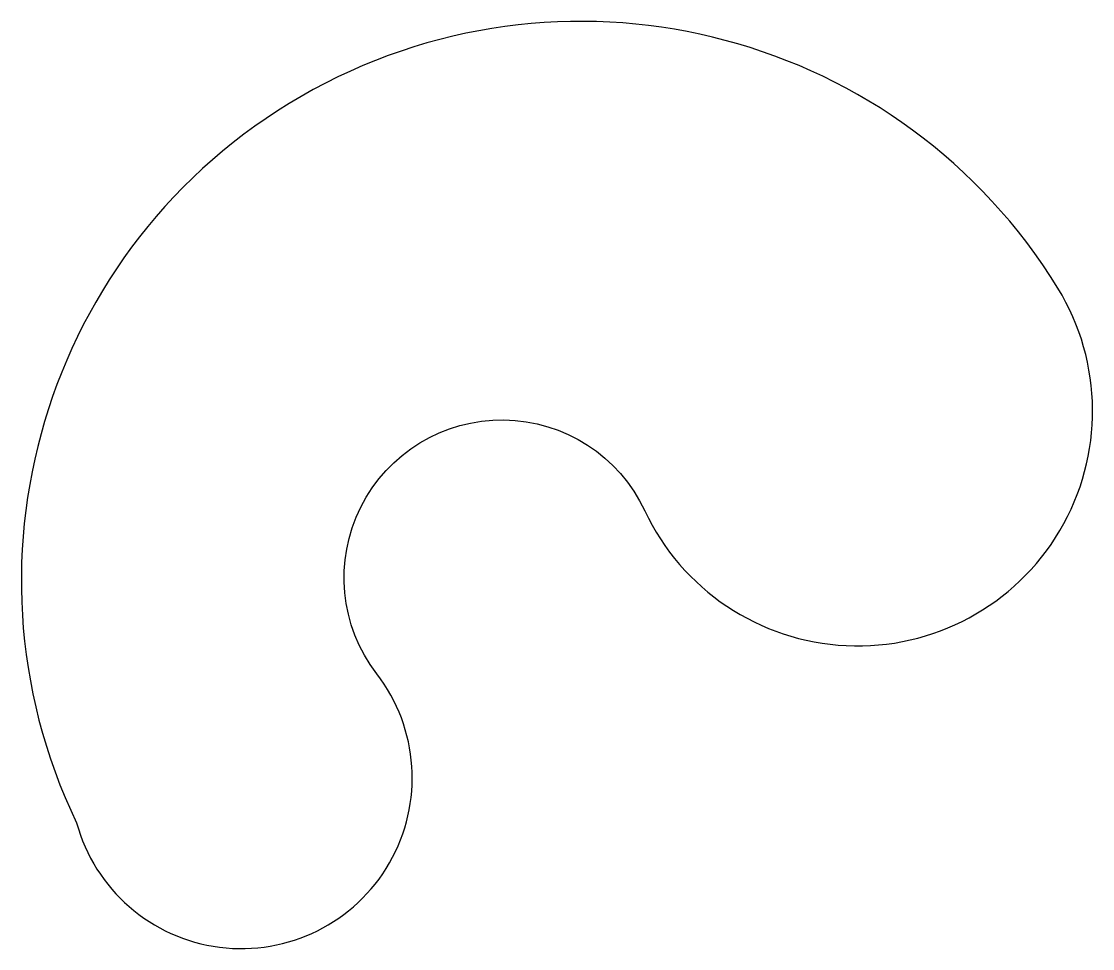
# Model space of a CAD drawing. Header units: metres. Extents: x 15.9 to 41.9, y -11.4 to 11.
import ezdxf

# ---------------------------------------------------------------- set-up
doc = ezdxf.new("R2010")
doc.units = ezdxf.units.M
doc.header["$MEASUREMENT"] = 0

msp = doc.modelspace()

# ---------------------------------------------------------------- linework, layer by layer
msp.add_lwpolyline([(17.268, -8.391, 1.216467), (24.547, -4.777, -1.115021), (31.044, -0.822, 1.057649), (41.059, 4.574, 0.950004), (17.268, -8.391)], format="xyb", close=True)

doc.saveas('drawing.dxf')
